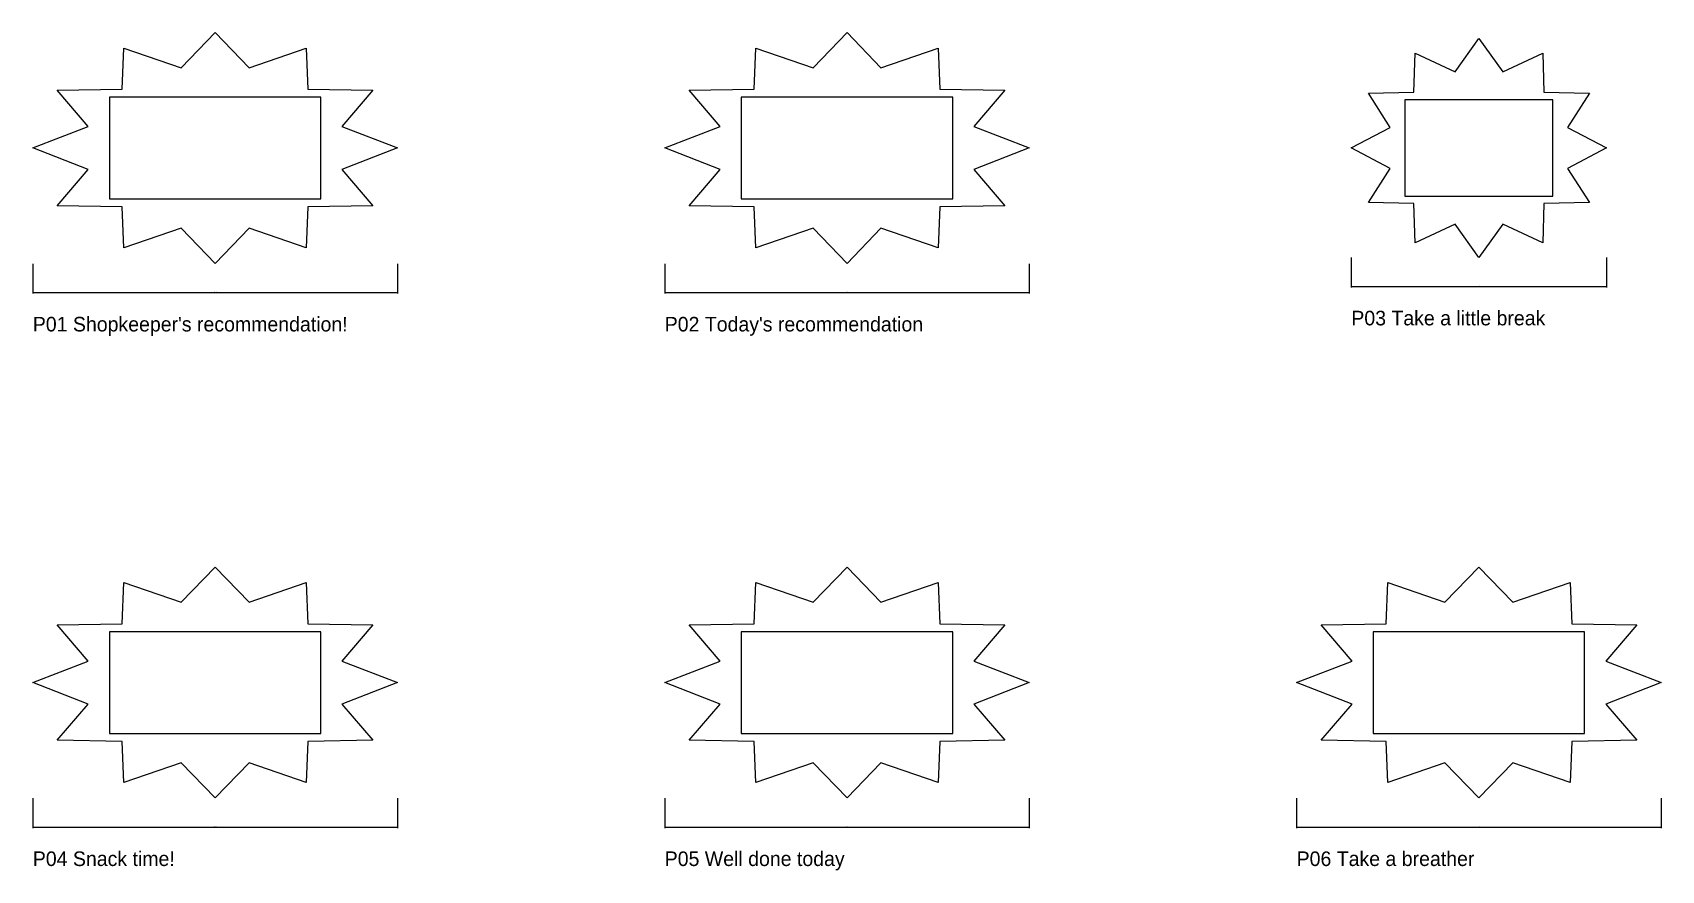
# Model space of a CAD drawing. Header units: millimetres. Extents: x -75 to 595, y -297 to 48.
import ezdxf

# ---------------------------------------------------------------- set-up
doc = ezdxf.new("R2010")
doc.units = ezdxf.units.MM
for name, color, linetype in [('CUT', 3, 'Continuous'), ('DIMENSIONS', 8, 'Continuous'), ('MESSAGE_SAFE', 4, 'Continuous'), ('TEXT', 7, 'Continuous')]:
    doc.layers.add(name, color=color, linetype=linetype)
doc.styles.add('OpenSansCondensed-Light', font='OpenSansCondensed-Light.ttf')
doc.dimstyles.new('EZDXF', dxfattribs={"dimtxt": 0.25, "dimasz": 0.175, "dimexe": 0.375, "dimexo": 0.125, "dimgap": 0.1, "dimtad": 1, "dimlfac": 100, "dimzin": 12, "dimdsep": 46, "dimtxsty": 'OpenSansCondensed-Light', "dimblk": 'ARCHTICK', "dimcen": 2.5, "dimazin": 3, "dimtfac": 0.5, "dimtmove": 2, "dimatfit": 3})

# ---------------------------------------------------------------- blocks, each defined once
blk = doc.blocks.new('_ARCHTICK')
at = {"color": 0, "linetype": 'BYBLOCK', "const_width": 0.15}
blk.add_lwpolyline([(-0.5, -0.5), (0.5, 0.5)], dxfattribs=at)

msp = doc.modelspace()

# ---------------------------------------------------------------- linework, layer by layer
at = {"layer": 'CUT'}
for points in [[(0, 47.5), (13.976, 33.035), (37.5, 41.136), (38.184, 24.183), (64.952, 23.75), (52.16, 8.852), (75, 0), (52.16, -8.852), (64.952, -23.75), (38.184, -24.183), (37.5, -41.136), (13.976, -33.035), (0, -47.5), (-13.976, -33.035), (-37.5, -41.136), (-38.184, -24.183), (-64.952, -23.75), (-52.16, -8.852), (-75, 0), (-52.16, 8.852), (-64.952, 23.75), (-38.184, 24.183), (-37.5, 41.136), (-13.976, 33.035)], [(260, 47.5), (273.976, 33.035), (297.5, 41.136), (298.184, 24.183), (324.952, 23.75), (312.16, 8.852), (335, 0), (312.16, -8.852), (324.952, -23.75), (298.184, -24.183), (297.5, -41.136), (273.976, -33.035), (260, -47.5), (246.024, -33.035), (222.5, -41.136), (221.816, -24.183), (195.048, -23.75), (207.84, -8.852), (185, 0), (207.84, 8.852), (195.048, 23.75), (221.816, 24.183), (222.5, 41.136), (246.024, 33.035)], [(520, 45), (529.783, 31.296), (546.25, 38.971), (546.729, 22.91), (565.466, 22.5), (556.512, 8.386), (572.5, 0), (556.512, -8.386), (565.466, -22.5), (546.729, -22.91), (546.25, -38.971), (529.783, -31.296), (520, -45), (510.217, -31.296), (493.75, -38.971), (493.271, -22.91), (474.534, -22.5), (483.488, -8.386), (467.5, 0), (483.488, 8.386), (474.534, 22.5), (493.271, 22.91), (493.75, 38.971), (510.217, 31.296)], [(0, -172.5), (13.976, -186.965), (37.5, -178.864), (38.184, -195.817), (64.952, -196.25), (52.16, -211.148), (75, -220), (52.16, -228.852), (64.952, -243.75), (38.184, -244.183), (37.5, -261.136), (13.976, -253.035), (0, -267.5), (-13.976, -253.035), (-37.5, -261.136), (-38.184, -244.183), (-64.952, -243.75), (-52.16, -228.852), (-75, -220), (-52.16, -211.148), (-64.952, -196.25), (-38.184, -195.817), (-37.5, -178.864), (-13.976, -186.965)], [(260, -172.5), (273.976, -186.965), (297.5, -178.864), (298.184, -195.817), (324.952, -196.25), (312.16, -211.148), (335, -220), (312.16, -228.852), (324.952, -243.75), (298.184, -244.183), (297.5, -261.136), (273.976, -253.035), (260, -267.5), (246.024, -253.035), (222.5, -261.136), (221.816, -244.183), (195.048, -243.75), (207.84, -228.852), (185, -220), (207.84, -211.148), (195.048, -196.25), (221.816, -195.817), (222.5, -178.864), (246.024, -186.965)], [(520, -172.5), (533.976, -186.965), (557.5, -178.864), (558.184, -195.817), (584.952, -196.25), (572.16, -211.148), (595, -220), (572.16, -228.852), (584.952, -243.75), (558.184, -244.183), (557.5, -261.136), (533.976, -253.035), (520, -267.5), (506.024, -253.035), (482.5, -261.136), (481.816, -244.183), (455.048, -243.75), (467.84, -228.852), (445, -220), (467.84, -211.148), (455.048, -196.25), (481.816, -195.817), (482.5, -178.864), (506.024, -186.965)]]:
    msp.add_lwpolyline(points, close=True, dxfattribs=at)
at = {"layer": 'MESSAGE_SAFE'}
for points in [[(-43.5, -20.9), (43.5, -20.9), (43.5, 20.9), (-43.5, 20.9)], [(216.5, -20.9), (303.5, -20.9), (303.5, 20.9), (216.5, 20.9)], [(489.55, -19.8), (550.45, -19.8), (550.45, 19.8), (489.55, 19.8)], [(-43.5, -240.9), (43.5, -240.9), (43.5, -199.1), (-43.5, -199.1)], [(216.5, -240.9), (303.5, -240.9), (303.5, -199.1), (216.5, -199.1)], [(476.5, -240.9), (563.5, -240.9), (563.5, -199.1), (476.5, -199.1)]]:
    msp.add_lwpolyline(points, close=True, dxfattribs=at)

# ---------------------------------------------------------------- texts
at = {"layer": 'TEXT'}
for s, p in [('P03 Take a little break', (467.5, -73)), ("P01 Shopkeeper's recommendation!", (-75, -75.5)), ("P02 Today's recommendation", (185, -75.5)), ('P04 Snack time!', (-75, -295.5)), ('P05 Well done today', (185, -295.5)), ('P06 Take a breather', (445, -295.5))]:
    msp.add_text(s, height=6, dxfattribs=at).set_placement(p)

# ---------------------------------------------------------------- dimensions: what is measured, and where the dimension line sits
at = {"layer": 'DIMENSIONS'}
for base, p1, p2 in [((467.5, -57), (467.5, -45), (572.5, -45)), ((-75, -59.5), (-75, -47.5), (75, -47.5)), ((185, -59.5), (185, -47.5), (335, -47.5)), ((-75, -279.5), (-75, -267.5), (75, -267.5)), ((185, -279.5), (185, -267.5), (335, -267.5)), ((445, -279.5), (445, -267.5), (595, -267.5))]:
    msp.add_linear_dim(base=base, p1=p1, p2=p2, dimstyle='EZDXF', dxfattribs=at).render()

doc.saveas('drawing.dxf')
